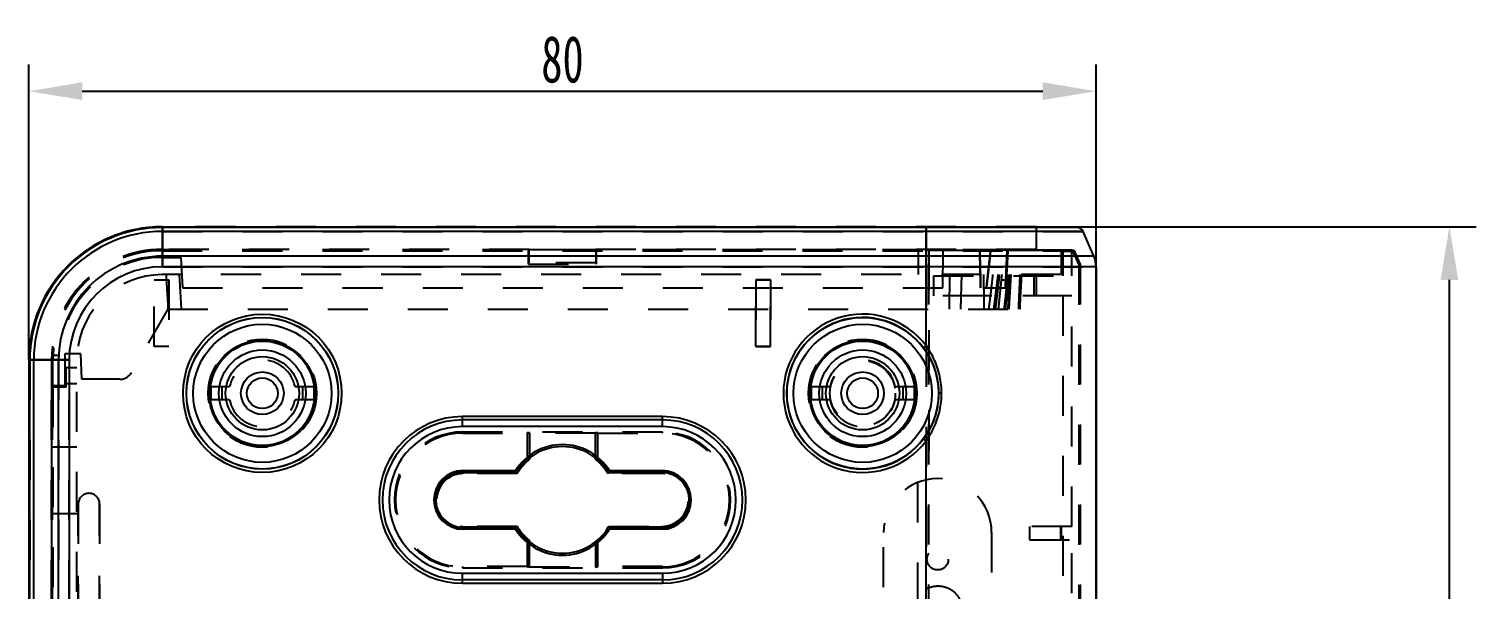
# Model space of a CAD drawing. Header units: millimetres. Extents: x 70 to 542, y 32 to 464.
# Drawn here: x 145.2 to 253.7, y 224.2 to 266.3 of the extents above; entities that cross this region are included whole.
import ezdxf

# ---------------------------------------------------------------- set-up
doc = ezdxf.new("R2010")
doc.units = ezdxf.units.MM
doc.header["$PDSIZE"] = -5
doc.linetypes.add('EB_DASH', pattern=[6, 3, -3])
doc.layers.get('Defpoints').update_dxf_attribs({"linetype": 'CONTINUOUS'})
for name, color, linetype in [('1_DXF_CONTINUOUS_LINE', 7, 'CONTINUOUS'), ('1_DXF_HIDDEN_LINE', 7, 'CONTINUOUS'), ('2_DXF_CONTINUOUS_LINE', 7, 'CONTINUOUS'), ('2_DXF_HIDDEN_LINE', 7, 'CONTINUOUS'), ('3_DXF_HIDDEN_LINE', 7, 'CONTINUOUS'), ('4_DXF_HIDDEN_LINE', 7, 'CONTINUOUS'), ('TOP', 7, 'CONTINUOUS')]:
    doc.layers.add(name, color=color, linetype=linetype)
doc.styles.add('标准', font='', dxfattribs={"width": 0.667})
doc.styles.get('标准').set_extended_font_data('仿宋_GB2312')
doc.dimstyles.new('标准', dxfattribs={"dimtxt": 3.5, "dimasz": 4, "dimexe": 2, "dimexo": 0, "dimtad": 1, "dimdec": 1, "dimdsep": 46, "dimtxsty": '标准', "dimcen": 0, "dimdle": 6, "dimazin": 0, "dimtfac": 1, "dimtdec": 3, "dimtmove": 0, "dimatfit": 3, "dimfxl": 1, "dimtolj": 1, "dimtzin": 0, "dimarcsym": 0})

# ---------------------------------------------------------------- blocks, each defined once
blk = doc.blocks.new('*D14')
at = {"layer": 'Defpoints', "color": 0}
for p in [(225.21, 261.59), (225.21, 248.41), (145.21, 241.43)]:
    blk.add_point(p, dxfattribs=at)
at = {"layer": 'TOP', "color": 0, "lineweight": -2}
for p, q in [((145.21, 241.43), (145.21, 263.59)), ((225.21, 248.41), (225.21, 263.59)), ((149.21, 261.59), (221.21, 261.59))]:
    blk.add_line(p, q, dxfattribs=at)
at = {"layer": 'TOP', "color": 0}
for points in [[(149.21, 262.26), (149.21, 260.93), (145.21, 261.59)], [(221.21, 262.26), (221.21, 260.93), (225.21, 261.59)]]:
    blk.add_solid(points, dxfattribs=at)
at = {"layer": 'TOP', "color": 0, "insert": (185.21, 263.97), "char_height": 3.5, "attachment_point": 5, "style": '标准'}
blk.add_mtext('\\A1;80', dxfattribs=at)
blk = doc.blocks.new('*D15')
at = {"layer": 'Defpoints', "color": 0}
for p in [(187.96, 251.43), (251.69, 251.43), (187.96, 141.43)]:
    blk.add_point(p, dxfattribs=at)
at = {"layer": 'TOP', "color": 0, "lineweight": -2}
for p, q in [((187.96, 251.43), (253.69, 251.43)), ((251.69, 145.43), (251.69, 247.43)), ((187.96, 141.43), (253.69, 141.43))]:
    blk.add_line(p, q, dxfattribs=at)
at = {"layer": 'TOP', "color": 0}
for points in [[(251.03, 247.43), (252.36, 247.43), (251.69, 251.43)], [(251.03, 145.43), (252.36, 145.43), (251.69, 141.43)]]:
    blk.add_solid(points, dxfattribs=at)
at = {"layer": 'TOP', "color": 0, "insert": (249.32, 196.43), "char_height": 3.5, "attachment_point": 5, "rotation": 90, "style": '标准'}
blk.add_mtext('\\A1;110', dxfattribs=at)

msp = doc.modelspace()

# ---------------------------------------------------------------- linework, layer by layer
at = {"layer": '1_DXF_CONTINUOUS_LINE', "color": 7, "linetype": 'Continuous'}
for p, q in [((155.21, 251.43), (155.21, 251.36)), ((155.21, 251.43), (220.71, 251.43)), ((223.79, 251.36), (155.21, 251.36)), ((155.22, 251.06), (155.22, 248.41)), ((224.24, 251.06), (155.22, 251.06)), ((212.46, 251.36), (212.46, 251.43)), ((212.46, 251.06), (212.46, 249.21)), ((223.79, 251.36), (220.71, 251.43)), ((225.05, 249.21), (224.24, 251.06)), ((225.05, 249.21), (155.22, 249.21)), ((225.21, 248.41), (155.22, 248.41)), ((212.46, 242.49), (212.46, 248.41)), ((225.21, 248.41), (225.21, 144.45)), ((212.26, 242.34), (212.46, 242.49)), ((145.21, 241.43), (145.21, 151.43)), ((145.28, 241.43), (145.21, 241.43)), ((145.28, 151.43), (145.28, 241.43)), ((145.58, 151.44), (145.58, 241.43)), ((145.58, 241.43), (148.23, 241.43)), ((147.43, 151.43), (147.43, 241.43)), ((148.23, 241.43), (148.23, 151.43)), ((213.63, 238.93), (213.4, 238.93)), ((177.71, 236.43), (177.71, 237.18)), ((192.71, 237.18), (177.71, 237.18)), ((192.71, 236.93), (177.71, 236.93)), ((192.71, 236.43), (192.71, 237.18)), ((192.71, 236.43), (177.71, 236.43)), ((212.46, 235.37), (212.26, 235.52)), ((212.46, 216.05), (212.46, 235.37)), ((177.76, 233.08), (177.76, 233.13)), ((177.76, 233.13), (181.69, 233.13)), ((181.72, 233.08), (177.76, 233.08)), ((177.76, 232.98), (181.78, 232.98)), ((188.65, 232.98), (192.66, 232.98)), ((192.66, 233.08), (188.71, 233.08)), ((188.73, 233.13), (192.66, 233.13)), ((192.66, 233.13), (192.66, 233.08)), ((181.78, 228.88), (177.76, 228.88)), ((177.76, 228.73), (177.76, 228.78)), ((177.76, 228.78), (181.72, 228.78)), ((181.69, 228.73), (177.76, 228.73)), ((192.66, 228.88), (188.65, 228.88)), ((188.71, 228.78), (192.66, 228.78)), ((192.66, 228.73), (188.73, 228.73)), ((192.66, 228.78), (192.66, 228.73)), ((177.71, 224.68), (177.71, 225.43)), ((177.71, 225.43), (192.71, 225.43)), ((192.71, 224.93), (177.71, 224.93)), ((177.71, 224.68), (192.71, 224.68)), ((192.71, 225.43), (192.71, 224.68))]:
    msp.add_line(p, q, dxfattribs=at)
for centre, radius in [((162.71, 238.93), 5.94), ((162.71, 238.93), 5.69), ((162.71, 238.93), 5.68), ((162.71, 238.93), 5.18), ((207.71, 238.93), 5.68), ((207.71, 238.93), 5.18), ((162.71, 238.93), 4), ((162.71, 238.93), 3.92), ((162.71, 238.93), 3.25), ((207.71, 238.93), 4), ((207.71, 238.93), 3.92), ((207.71, 238.93), 3.25), ((162.71, 238.93), 2.75), ((207.71, 238.93), 2.75), ((162.71, 238.93), 1.6), ((207.71, 238.93), 1.6)]:
    msp.add_circle(centre, radius, dxfattribs=at)
for centre, radius, start, end in [((155.21, 241.43), 10, 90.0011, 179.9989), ((155.21, 241.43), 9.93, 90.0001, 179.9999), ((155.22, 241.43), 9.64, 90.0005, 179.9991), ((223.78, 250.86), 0.5, 23.5404, 88.7297), ((155.22, 241.43), 7.79, 90.0195, 179.98), ((155.22, 241.43), 6.99, 90.0217, 179.9778), ((223.21, 248.41), 2, 0.0047, 23.5438), ((207.71, 238.93), 5.94, 36.8666, 323.1334), ((207.71, 238.93), 5.69, 36.8666, 323.1334), ((177.71, 230.93), 6.25, 90, 270), ((177.71, 230.93), 6, 90, 270), ((192.71, 230.93), 6.25, 270, 90), ((192.71, 230.93), 6, 270, 90), ((177.71, 230.93), 5.5, 90, 270), ((192.71, 230.93), 5.5, 270, 90), ((185.21, 230.93), 4.15, 32.0288, 147.9712), ((185.21, 230.93), 4, 30.8305, 149.1695), ((185.21, 230.93), 4.1, 130.2714, 148.3761), ((185.21, 230.93), 4.1, 31.6239, 49.7286), ((177.76, 230.93), 2.2, 90, 270), ((177.76, 230.93), 2.15, 90, 270), ((177.76, 230.93), 2.05, 90, 270), ((192.66, 230.93), 2.2, 270, 90), ((192.66, 230.93), 2.15, 270, 90), ((192.66, 230.93), 2.05, 270, 90), ((185.21, 230.93), 4.15, 212.0288, 327.9712), ((185.21, 230.93), 4.1, 211.6239, 229.7286), ((185.21, 230.93), 4, 210.8305, 329.1695), ((185.21, 230.93), 4.1, 310.2714, 328.3761)]:
    msp.add_arc(centre, radius, start, end, dxfattribs=at)
for points, knots in [([(155.22, 251.06), (155.22, 251.11), (155.22, 251.2), (155.21, 251.3), (155.22, 251.35), (155.21, 251.36)], [0, 0, 0, 0, 0.155678, 0.2606809, 0.3002325, 0.3002325, 0.3002325, 0.3002325]), ([(212.46, 251.36), (212.46, 251.35), (212.47, 251.3), (212.46, 251.2), (212.46, 251.11), (212.46, 251.06)], [0, 0, 0, 0, 0.039733, 0.144832, 0.3002025, 0.3002025, 0.3002025, 0.3002025]), ([(212.46, 249.21), (212.46, 249.13), (212.46, 248.95), (212.46, 248.69), (212.46, 248.51), (212.46, 248.41)], [0, 0, 0, 0, 0.2578383, 0.525777, 0.7987688, 0.7987688, 0.7987688, 0.7987688]), ([(212.26, 242.34), (212.4, 242.17), (212.72, 241.68), (213.12, 240.81), (213.36, 239.84), (213.4, 239.2), (213.4, 238.93)], [0, 0, 0, 0, 0.667743, 1.755254, 2.837822, 3.656206, 3.656206, 3.656206, 3.656206]), ([(213.63, 238.93), (213.63, 239.35), (213.54, 240.2), (213.14, 241.42), (212.71, 242.15), (212.46, 242.49)], [0, 0, 0, 0, 1.268264, 2.5433, 3.804848, 3.804848, 3.804848, 3.804848]), ([(145.28, 241.43), (145.3, 241.43), (145.35, 241.43), (145.44, 241.43), (145.53, 241.43), (145.58, 241.43)], [0, 0, 0, 0, 0.0397453, 0.1449023, 0.3002306, 0.3002306, 0.3002306, 0.3002306]), ([(213.4, 238.93), (213.4, 238.69), (213.36, 238.07), (213.14, 237.1), (212.74, 236.21), (212.4, 235.7), (212.26, 235.52)], [0, 0, 0, 0, 0.738453, 1.847748, 2.962331, 3.656095, 3.656095, 3.656095, 3.656095]), ([(212.46, 235.37), (212.71, 235.71), (213.14, 236.45), (213.54, 237.66), (213.63, 238.51), (213.63, 238.93)], [0, 0, 0, 0, 1.262071, 2.537093, 3.804848, 3.804848, 3.804848, 3.804848]), ([(182.56, 234.06), (182.58, 234.05), (182.6, 234.04), (182.63, 234.03), (182.65, 234.02), (182.66, 234.01)], [0, 0, 0, 0, 0.0366719, 0.0733029, 0.1098936, 0.1098936, 0.1098936, 0.1098936]), ([(187.86, 234.06), (187.85, 234.05), (187.83, 234.04), (187.8, 234.03), (187.78, 234.02), (187.76, 234.01)], [0, 0, 0, 0, 0.0366438, 0.0732748, 0.1098936, 0.1098936, 0.1098936, 0.1098936]), ([(181.69, 233.13), (181.7, 233.13), (181.7, 233.12), (181.71, 233.1), (181.72, 233.09), (181.72, 233.08)], [0, 0, 0, 0, 0.02000033, 0.03999061, 0.05997094, 0.05997094, 0.05997094, 0.05997094]), ([(188.71, 233.08), (188.71, 233.09), (188.71, 233.1), (188.72, 233.12), (188.73, 233.13), (188.73, 233.13)], [0, 0, 0, 0, 0.01998033, 0.03997061, 0.05997094, 0.05997094, 0.05997094, 0.05997094]), ([(181.72, 228.78), (181.72, 228.78), (181.71, 228.76), (181.7, 228.75), (181.7, 228.74), (181.69, 228.73)], [0, 0, 0, 0, 0.01998033, 0.03997061, 0.05997094, 0.05997094, 0.05997094, 0.05997094]), ([(182.56, 227.8), (182.58, 227.81), (182.6, 227.82), (182.63, 227.83), (182.65, 227.84), (182.66, 227.85)], [0, 0, 0, 0, 0.0366438, 0.0732748, 0.1098936, 0.1098936, 0.1098936, 0.1098936]), ([(187.86, 227.8), (187.85, 227.81), (187.83, 227.82), (187.8, 227.83), (187.78, 227.84), (187.76, 227.85)], [0, 0, 0, 0, 0.0366719, 0.0733029, 0.1098936, 0.1098936, 0.1098936, 0.1098936]), ([(188.73, 228.73), (188.73, 228.74), (188.72, 228.75), (188.71, 228.76), (188.71, 228.78), (188.71, 228.78)], [0, 0, 0, 0, 0.02000033, 0.03999061, 0.05997094, 0.05997094, 0.05997094, 0.05997094])]:
    msp.add_open_spline(points, degree=3, knots=knots, dxfattribs=at)
at = {"layer": '1_DXF_HIDDEN_LINE', "color": 8, "linetype": 'EB_DASH'}
for p, q in [((212.46, 251.06), (212.46, 251.36)), ((220.71, 251.43), (220.71, 249.73)), ((182.71, 249.73), (155.21, 249.73)), ((155.21, 249.67), (212.46, 249.67)), ((182.71, 248.73), (182.71, 249.73)), ((182.71, 249.71), (187.71, 249.71)), ((187.71, 249.73), (187.71, 248.73)), ((220.71, 249.73), (187.71, 249.73)), ((212.66, 197.59), (212.66, 249.67)), ((220.71, 249.73), (222.71, 249.69)), ((222.71, 249.69), (222.71, 247.73)), ((222.71, 249.59), (223.47, 249.57)), ((223.47, 249.57), (223.91, 248.56)), ((187.71, 248.73), (182.71, 248.73)), ((223.91, 248.56), (223.91, 144.3)), ((154.61, 242.43), (154.61, 247.43)), ((154.61, 247.43), (155.71, 247.43)), ((155.71, 247.43), (155.71, 242.43)), ((199.71, 242.43), (199.71, 247.43)), ((199.71, 247.43), (200.81, 247.43)), ((200.81, 247.43), (200.81, 242.43)), ((213.01, 247.73), (213.01, 246.23)), ((213.01, 247.73), (222.71, 247.73)), ((220.71, 247.73), (220.71, 246.23)), ((222.71, 246.23), (213.01, 246.23)), ((222.71, 246.23), (222.71, 146.63)), ((155.71, 242.43), (154.61, 242.43)), ((200.81, 242.43), (199.71, 242.43)), ((146.91, 151.43), (146.91, 241.43)), ((146.97, 151.43), (146.97, 241.43)), ((177.71, 236.03), (177.71, 235.94)), ((177.71, 236.03), (192.71, 236.03)), ((177.71, 235.94), (182.56, 235.94)), ((182.56, 235.94), (182.66, 236.03)), ((182.56, 235.94), (182.56, 234.06)), ((182.66, 236.03), (182.74, 235.95)), ((182.74, 235.95), (182.74, 233.98)), ((187.69, 235.95), (182.74, 235.95)), ((187.69, 235.95), (187.77, 236.03)), ((187.69, 233.98), (187.69, 235.95)), ((187.77, 236.03), (187.86, 235.94)), ((187.86, 234.06), (187.86, 235.94)), ((187.86, 235.94), (192.71, 235.94)), ((192.71, 235.94), (192.71, 236.03)), ((177.76, 232.91), (177.76, 232.98)), ((181.82, 232.91), (177.76, 232.91)), ((192.66, 232.91), (188.61, 232.91)), ((192.66, 232.98), (192.66, 232.91)), ((148.91, 162.23), (148.91, 230.63)), ((150.51, 230.63), (150.51, 162.23)), ((177.76, 228.88), (177.76, 228.95)), ((181.82, 228.95), (177.76, 228.95)), ((188.69, 228.95), (192.66, 228.95)), ((192.66, 228.95), (192.66, 228.88)), ((182.56, 227.8), (182.56, 225.93)), ((182.74, 225.91), (182.74, 227.88)), ((187.86, 225.93), (187.86, 227.8)), ((187.69, 227.79), (187.69, 225.91)), ((177.71, 225.93), (177.71, 225.83)), ((182.56, 225.93), (177.71, 225.93)), ((177.71, 225.83), (192.71, 225.83)), ((182.66, 225.83), (182.56, 225.93)), ((182.74, 225.91), (182.66, 225.83)), ((182.74, 225.91), (187.69, 225.91)), ((187.77, 225.83), (187.69, 225.91)), ((187.86, 225.93), (187.77, 225.83)), ((192.71, 225.93), (187.86, 225.93)), ((192.71, 225.83), (192.71, 225.93))]:
    msp.add_line(p, q, dxfattribs=at)
for centre, radius in [((162.71, 238.93), 4.06), ((207.71, 238.93), 4.06), ((207.71, 238.93), 2.45)]:
    msp.add_circle(centre, radius, dxfattribs=at)
for centre, radius, start, end in [((155.21, 241.43), 8.3, 90.0001, 179.9999), ((155.21, 241.43), 8.24, 90.0001, 179.9999), ((177.71, 230.93), 5.1, 90, 270), ((177.71, 230.93), 5.01, 90, 270), ((192.71, 230.93), 5.1, 270, 90), ((192.71, 230.93), 5.01, 270, 90), ((185.21, 230.93), 3.93, 129.1117, 149.7754), ((185.21, 230.93), 3.93, 30.2246, 50.8883), ((177.76, 230.93), 1.98, 90, 270), ((192.66, 230.93), 1.98, 270, 90), ((149.71, 230.63), 0.8, 0, 180), ((185.21, 230.93), 3.93, 210.2246, 230.8883), ((185.21, 230.93), 4, 329.1695, 330.3858)]:
    msp.add_arc(centre, radius, start, end, dxfattribs=at)
for points, knots in [([(212.66, 249.67), (212.64, 249.67), (212.6, 249.67), (212.53, 249.67), (212.49, 249.67), (212.46, 249.67)], [0, 0, 0, 0, 0.0666831, 0.1333515, 0.2, 0.2, 0.2, 0.2]), ([(212.66, 249.67), (213.37, 249.67), (214.77, 249.67), (216.78, 249.67), (218.64, 249.67), (220.27, 249.67), (221.6, 249.67), (222.38, 249.67), (222.71, 249.67)], [0, 0, 0, 0, 2.128466, 4.173761, 6.056779, 7.704589, 9.053144, 10.050001, 10.050001, 10.050001, 10.050001]), ([(182.74, 233.98), (182.73, 233.98), (182.71, 233.99), (182.69, 234), (182.67, 234.01), (182.66, 234.01)], [0, 0, 0, 0, 0.02704938, 0.05410507, 0.08116726, 0.08116726, 0.08116726, 0.08116726]), ([(187.76, 234.01), (187.76, 234.01), (187.74, 234), (187.72, 233.99), (187.7, 233.98), (187.69, 233.98)], [0, 0, 0, 0, 0.02707774, 0.05413343, 0.08116726, 0.08116726, 0.08116726, 0.08116726]), ([(181.78, 232.98), (181.78, 232.97), (181.79, 232.96), (181.81, 232.93), (181.82, 232.92), (181.82, 232.91)], [0, 0, 0, 0, 0.02818468, 0.05635031, 0.08449721, 0.08449721, 0.08449721, 0.08449721]), ([(188.61, 232.91), (188.61, 232.92), (188.62, 232.93), (188.64, 232.96), (188.64, 232.97), (188.65, 232.98)], [0, 0, 0, 0, 0.02816424, 0.05632988, 0.08449721, 0.08449721, 0.08449721, 0.08449721]), ([(181.82, 228.95), (181.82, 228.95), (181.81, 228.93), (181.79, 228.91), (181.78, 228.89), (181.78, 228.88)], [0, 0, 0, 0, 0.02816424, 0.05632988, 0.08449721, 0.08449721, 0.08449721, 0.08449721]), ([(182.66, 227.85), (182.67, 227.85), (182.69, 227.86), (182.71, 227.87), (182.73, 227.88), (182.74, 227.88)], [0, 0, 0, 0, 0.02706219, 0.05411787, 0.08116726, 0.08116726, 0.08116726, 0.08116726])]:
    msp.add_open_spline(points, degree=3, knots=knots, dxfattribs=at)
at = {"layer": '2_DXF_CONTINUOUS_LINE', "color": 7, "linetype": 'Continuous'}
for p, q in [((225.05, 249.21), (224.24, 251.06)), ((225.21, 144.45), (225.21, 248.41))]:
    msp.add_line(p, q, dxfattribs=at)
for centre in [(162.71, 238.93), (207.71, 238.93)]:
    msp.add_circle(centre, 1.15, dxfattribs=at)
for centre, radius, start, end in [((223.78, 250.86), 0.5, 23.5404, 88.7297), ((223.21, 248.41), 2, 0.0047, 23.5438)]:
    msp.add_arc(centre, radius, start, end, dxfattribs=at)
at = {"layer": '2_DXF_HIDDEN_LINE', "color": 8, "linetype": 'EB_DASH'}
for p, q in [((155.21, 251.43), (155.21, 251.36)), ((220.71, 251.43), (155.21, 251.43)), ((223.79, 251.36), (155.21, 251.36)), ((155.22, 248.41), (155.22, 251.06)), ((155.22, 251.06), (224.24, 251.06)), ((212.46, 249.21), (212.46, 251.43)), ((220.71, 251.43), (220.71, 249.73)), ((223.79, 251.36), (220.71, 251.43)), ((155.21, 249.73), (220.71, 249.73)), ((155.21, 249.67), (212.46, 249.67)), ((212.66, 249.67), (212.66, 232.48)), ((220.71, 249.73), (223.54, 249.67)), ((223.4, 247.73), (223.4, 249.67)), ((223.54, 249.67), (224.01, 248.58)), ((225.05, 249.21), (155.22, 249.21)), ((155.22, 248.41), (225.21, 248.41)), ((212.46, 248.41), (212.46, 224.24)), ((224.01, 248.58), (224.01, 144.28)), ((154.61, 242.43), (154.61, 247.43)), ((154.61, 247.43), (155.71, 247.43)), ((155.71, 247.43), (155.71, 242.43)), ((199.71, 247.43), (199.71, 242.43)), ((200.81, 247.43), (199.71, 247.43)), ((200.81, 242.43), (200.81, 247.43)), ((213.01, 247.73), (213.01, 246.23)), ((213.01, 247.73), (223.4, 247.73)), ((220.56, 246.23), (220.56, 247.73)), ((223.4, 246.23), (213.01, 246.23)), ((223.4, 228.93), (223.4, 246.23)), ((155.71, 242.43), (154.61, 242.43)), ((199.71, 242.43), (200.81, 242.43)), ((145.21, 241.43), (145.21, 151.43)), ((145.28, 241.43), (145.21, 241.43)), ((145.28, 241.43), (145.28, 151.43)), ((145.58, 151.44), (145.58, 241.43)), ((148.23, 241.43), (145.58, 241.43)), ((146.91, 241.43), (146.91, 151.43)), ((146.97, 241.43), (146.91, 241.43)), ((146.97, 151.43), (146.97, 241.43)), ((147.43, 241.43), (147.43, 151.43)), ((148.23, 151.43), (148.23, 241.43)), ((158.84, 239.43), (158.84, 238.43)), ((158.84, 239.43), (160.26, 239.43)), ((159.71, 238.43), (159.71, 239.43)), ((165.16, 239.43), (166.59, 239.43)), ((165.71, 239.43), (165.71, 238.43)), ((166.59, 238.43), (166.59, 239.43)), ((203.84, 239.43), (203.84, 238.43)), ((203.84, 239.43), (205.26, 239.43)), ((204.71, 238.43), (204.71, 239.43)), ((210.16, 239.43), (211.59, 239.43)), ((210.71, 239.43), (210.71, 238.43)), ((211.59, 238.43), (211.59, 239.43)), ((160.26, 238.43), (158.84, 238.43)), ((166.59, 238.43), (165.16, 238.43)), ((205.26, 238.43), (203.84, 238.43)), ((211.59, 238.43), (210.16, 238.43)), ((211.81, 232.23), (211.81, 160.63)), ((148.91, 230.63), (148.91, 162.23)), ((150.51, 162.23), (150.51, 230.63)), ((220.21, 228.93), (220.21, 227.93)), ((223.4, 228.93), (220.21, 228.93)), ((222.56, 227.93), (222.56, 228.93)), ((222.61, 227.93), (222.61, 228.93)), ((209.28, 164.38), (209.28, 228.48)), ((217.38, 228.48), (217.38, 164.38)), ((220.21, 227.93), (223.4, 227.93)), ((223.4, 193.93), (223.4, 227.93))]:
    msp.add_line(p, q, dxfattribs=at)
msp.add_circle((213.33, 226.48), 0.8, dxfattribs=at)
for centre, radius, start, end in [((155.21, 241.43), 10, 90.0011, 179.9989), ((155.22, 241.43), 9.94, 90.0272, 179.9727), ((155.22, 241.43), 9.64, 90.0005, 179.9991), ((155.21, 241.43), 8.3, 90.0001, 179.9999), ((155.21, 241.43), 8.24, 90.0001, 179.9999), ((155.22, 241.43), 7.79, 90.0195, 179.98), ((155.22, 241.43), 6.99, 90.0217, 179.9778), ((162.71, 238.93), 2.5, 11.537, 168.463), ((207.71, 238.93), 2.5, 11.537, 168.463), ((162.71, 238.93), 2.5, 191.537, 348.463), ((207.71, 238.93), 2.5, 191.537, 348.463), ((213.33, 228.48), 4.05, 0, 180), ((149.71, 230.63), 0.8, 0, 180)]:
    msp.add_arc(centre, radius, start, end, dxfattribs=at)
for points, knots in [([(155.21, 251.36), (155.22, 251.35), (155.21, 251.3), (155.22, 251.2), (155.22, 251.11), (155.22, 251.06)], [0, 0, 0, 0, 0.0397513, 0.1448591, 0.3002325, 0.3002325, 0.3002325, 0.3002325]), ([(212.46, 251.06), (212.46, 251.11), (212.46, 251.2), (212.47, 251.3), (212.46, 251.35), (212.46, 251.36)], [0, 0, 0, 0, 0.1556745, 0.260669, 0.3002025, 0.3002025, 0.3002025, 0.3002025]), ([(212.66, 249.67), (212.64, 249.67), (212.6, 249.67), (212.53, 249.67), (212.49, 249.67), (212.46, 249.67)], [0, 0, 0, 0, 0.0666832, 0.1333515, 0.2, 0.2, 0.2, 0.2]), ([(220.71, 249.67), (220.66, 249.67), (220.05, 249.67), (218.79, 249.67), (216.89, 249.67), (214.82, 249.67), (213.39, 249.67), (212.66, 249.67)], [0, 0, 0, 0, 0.169616, 1.837261, 3.760648, 5.86048, 8.049973, 8.049973, 8.049973, 8.049973]), ([(223.4, 249.67), (223.21, 249.67), (222.71, 249.67), (221.82, 249.67), (221.11, 249.67), (220.71, 249.67)], [0, 0, 0, 0, 0.544172, 1.507884, 2.681407, 2.681407, 2.681407, 2.681407]), ([(212.46, 248.41), (212.46, 248.51), (212.46, 248.69), (212.46, 248.95), (212.46, 249.13), (212.46, 249.21)], [0, 0, 0, 0, 0.2730825, 0.5410202, 0.7987688, 0.7987688, 0.7987688, 0.7987688]), ([(145.58, 241.43), (145.53, 241.43), (145.44, 241.43), (145.35, 241.43), (145.3, 241.43), (145.28, 241.43)], [0, 0, 0, 0, 0.1556789, 0.2606799, 0.3002307, 0.3002307, 0.3002307, 0.3002307]), ([(212.46, 224.24), (212.62, 224.33), (212.96, 224.46), (213.5, 224.5), (214.03, 224.38), (214.5, 224.12), (214.86, 223.73), (215.09, 223.27), (215.14, 222.94), (215.14, 222.78)], [0, 0, 0, 0, 0.529635, 1.071151, 1.611983, 2.145884, 2.665838, 3.170803, 3.654575, 3.654575, 3.654575, 3.654575])]:
    msp.add_open_spline(points, degree=3, knots=knots, dxfattribs=at)
at = {"layer": '3_DXF_HIDDEN_LINE', "color": 8, "linetype": 'EB_DASH'}
for p, q in [((155.21, 249.63), (155.21, 249.13)), ((155.21, 249.63), (222.61, 249.63)), ((182.66, 248.63), (182.66, 249.63)), ((187.76, 248.63), (187.76, 249.63)), ((211.86, 249.63), (211.86, 247.83)), ((213.72, 246.83), (213.75, 249.63)), ((218.47, 246.83), (218.61, 249.63)), ((222.61, 247.83), (222.61, 249.63)), ((155.21, 249.13), (156.61, 249.13)), ((156.61, 249.13), (156.73, 246.83)), ((182.66, 248.63), (187.76, 248.63)), ((222.61, 247.83), (155.21, 247.83)), ((156.48, 247.83), (156.62, 245.23)), ((213.72, 246.83), (213.73, 247.83)), ((214.23, 245.23), (214.25, 247.83)), ((215.11, 247.83), (215.04, 245.23)), ((218.12, 247.45), (218.16, 247.83)), ((218.61, 245.23), (218.73, 247.83)), ((218.62, 247.43), (218.65, 247.83)), ((218.82, 247.83), (218.68, 245.23)), ((219.61, 247.83), (219.53, 246.28)), ((156.73, 246.83), (218.47, 246.83)), ((155.65, 245.29), (152.9, 240.48)), ((155.62, 245.75), (155.62, 245.23)), ((155.62, 245.23), (219.48, 245.23)), ((147.01, 239.48), (147.01, 241.43)), ((147.02, 241.78), (147.52, 241.78)), ((147.91, 241.88), (147.91, 239.48)), ((149.11, 241.88), (147.91, 241.88)), ((149.18, 239.98), (149.11, 241.88)), ((152.03, 239.98), (149.18, 239.98)), ((147.91, 239.48), (147.01, 239.48))]:
    msp.add_line(p, q, dxfattribs=at)
for centre, radius, start, end in [((155.21, 241.43), 8.2, 90, 180), ((155.21, 241.43), 7.7, 90, 177.3947), ((155.21, 241.43), 6.4, 90, 175.9681), ((152.03, 240.98), 1, 270, 330.2326)]:
    msp.add_arc(centre, radius, start, end, dxfattribs=at)
for points, knots in [([(216.55, 246.83), (216.55, 247.14), (216.53, 247.76), (216.51, 248.69), (216.5, 249.32), (216.49, 249.63)], [0, 0, 0, 0, 0.927636, 1.861178, 2.800609, 2.800609, 2.800609, 2.800609]), ([(216.49, 249.63), (216.5, 249.32), (216.51, 248.69), (216.53, 247.76), (216.55, 247.14), (216.55, 246.83)], [0, 0, 0, 0, 0.939419, 1.872956, 2.800609, 2.800609, 2.800609, 2.800609]), ([(216.99, 246.83), (217.02, 247.14), (217.09, 247.76), (217.2, 248.69), (217.27, 249.32), (217.3, 249.63)], [0, 0, 0, 0, 0.93191, 1.87115, 2.817729, 2.817729, 2.817729, 2.817729]), ([(217.3, 249.63), (217.28, 249.43), (217.24, 249.03), (217.17, 248.43), (217.12, 248.03), (217.1, 247.83)], [0, 0, 0, 0, 0.606696, 1.210407, 1.811136, 1.811136, 1.811136, 1.811136]), ([(218.41, 246.83), (218.43, 247.14), (218.46, 247.76), (218.5, 248.7), (218.53, 249.32), (218.54, 249.63)], [0, 0, 0, 0, 0.930776, 1.865035, 2.802784, 2.802784, 2.802784, 2.802784]), ([(218.54, 249.63), (218.53, 249.43), (218.51, 249.03), (218.49, 248.43), (218.47, 248.03), (218.46, 247.83)], [0, 0, 0, 0, 0.602025, 1.202615, 1.801772, 1.801772, 1.801772, 1.801772]), ([(155.49, 247.83), (155.5, 247.55), (155.54, 246.98), (155.59, 246.13), (155.63, 245.57), (155.65, 245.29)], [0, 0, 0, 0, 0.856506, 1.706632, 2.550416, 2.550416, 2.550416, 2.550416]), ([(155.49, 247.83), (155.5, 247.55), (155.54, 246.98), (155.59, 246.13), (155.63, 245.57), (155.65, 245.29)], [0, 0, 0, 0, 0.856751, 1.707122, 2.55115, 2.55115, 2.55115, 2.55115]), ([(216.83, 245.23), (216.83, 245.52), (216.82, 246.1), (216.8, 246.96), (216.8, 247.54), (216.79, 247.83)], [0, 0, 0, 0, 0.863945, 1.730721, 2.600314, 2.600314, 2.600314, 2.600314]), ([(217.1, 247.83), (217.09, 247.72), (217.06, 247.5), (217.02, 247.16), (217, 246.94), (216.99, 246.83)], [0, 0, 0, 0, 0.336488, 0.672019, 1.006594, 1.006594, 1.006594, 1.006594]), ([(217.46, 247.83), (217.43, 247.54), (217.36, 246.96), (217.26, 246.09), (217.18, 245.52), (217.15, 245.23)], [0, 0, 0, 0, 0.878791, 1.751774, 2.618919, 2.618919, 2.618919, 2.618919]), ([(217.85, 247.83), (217.81, 247.54), (217.74, 246.96), (217.63, 246.09), (217.56, 245.52), (217.52, 245.23)], [0, 0, 0, 0, 0.8804, 1.753979, 2.620723, 2.620723, 2.620723, 2.620723]), ([(217.96, 247.83), (217.93, 247.54), (217.86, 246.95), (217.76, 246.09), (217.68, 245.51), (217.65, 245.23)], [0, 0, 0, 0, 0.880189, 1.767505, 2.61889, 2.61889, 2.61889, 2.61889]), ([(217.89, 245.23), (217.92, 245.48), (217.97, 245.96), (218.05, 246.7), (218.1, 247.2), (218.12, 247.45)], [0, 0, 0, 0, 0.735499, 1.47777, 2.226824, 2.226824, 2.226824, 2.226824]), ([(218.12, 247.45), (218.18, 247.44), (218.3, 247.43), (218.46, 247.42), (218.56, 247.42), (218.61, 247.42), (218.61, 247.43)], [0, 0, 0, 0, 0.197845, 0.3585991, 0.4670286, 0.4981406, 0.4981406, 0.4981406, 0.4981406]), ([(218.55, 247.45), (218.52, 247.2), (218.47, 246.71), (218.39, 245.97), (218.33, 245.48), (218.3, 245.23)], [0, 0, 0, 0, 0.75166, 1.496066, 2.233242, 2.233242, 2.233242, 2.233242]), ([(218.62, 247.43), (218.59, 247.18), (218.54, 246.69), (218.47, 245.95), (218.42, 245.47), (218.39, 245.23)], [0, 0, 0, 0, 0.745524, 1.491072, 2.209173, 2.209173, 2.209173, 2.209173]), ([(218.46, 247.83), (218.45, 247.72), (218.44, 247.5), (218.43, 247.16), (218.42, 246.94), (218.41, 246.83)], [0, 0, 0, 0, 0.334119, 0.667789, 1.001011, 1.001011, 1.001011, 1.001011]), ([(218.55, 247.83), (218.55, 247.79), (218.55, 247.7), (218.55, 247.58), (218.55, 247.49), (218.55, 247.45)], [0, 0, 0, 0, 0.1269171, 0.2542361, 0.3812607, 0.3812607, 0.3812607, 0.3812607]), ([(218.55, 247.45), (218.55, 247.49), (218.56, 247.58), (218.58, 247.7), (218.58, 247.79), (218.59, 247.83)], [0, 0, 0, 0, 0.127722, 0.2554553, 0.3830688, 0.3830688, 0.3830688, 0.3830688]), ([(218.61, 247.43), (218.61, 247.43), (218.63, 247.45), (218.57, 247.45), (218.55, 247.45)], [0, 0, 0, 0, 0.00075516, 0.0679119, 0.0679119, 0.0679119, 0.0679119]), ([(219.41, 245.23), (219.42, 245.52), (219.44, 246.1), (219.48, 246.96), (219.51, 247.54), (219.52, 247.83)], [0, 0, 0, 0, 0.864205, 1.73199, 2.602417, 2.602417, 2.602417, 2.602417]), ([(219.61, 247.83), (219.6, 247.54), (219.57, 247.02), (219.54, 246.51), (219.53, 246.28)], [0, 0, 0, 0, 0.871117, 1.552773, 1.552773, 1.552773, 1.552773]), ([(219.53, 246.28), (219.53, 246.22), (219.51, 245.87), (219.49, 245.52), (219.48, 245.23)], [0, 0, 0, 0, 0.186552, 1.050776, 1.050776, 1.050776, 1.050776])]:
    msp.add_open_spline(points, degree=3, knots=knots, dxfattribs=at)
at = {"layer": '4_DXF_HIDDEN_LINE', "color": 8, "linetype": 'EB_DASH'}
for p, q in [((148.01, 239.38), (148.01, 240.83)), ((148.81, 240.83), (148.01, 240.83)), ((148.81, 152.03), (148.81, 240.83)), ((147.01, 239.38), (147.01, 153.48)), ((148.01, 239.38), (147.01, 239.38)), ((148.81, 239.63), (148.01, 239.63)), ((148.81, 234.88), (147.01, 234.88)), ((148.81, 229.88), (147.01, 229.88))]:
    msp.add_line(p, q, dxfattribs=at)

# ---------------------------------------------------------------- dimensions: what is measured, and where the dimension line sits
at = {"layer": 'TOP'}
dim = msp.add_linear_dim(base=(225.21, 261.59), p1=(145.21, 241.43), p2=(225.21, 248.41), dimstyle='标准', override={"dimazin": 2}, dxfattribs=at)
dim.commit()
dim.dimension.update_dxf_attribs({"geometry": '*D14', "text_midpoint": (185.21, 263.97)})
dim = msp.add_linear_dim(base=(251.69, 251.43), p1=(187.96, 141.43), p2=(187.96, 251.43), angle=90, dimstyle='标准', override={"dimazin": 2}, dxfattribs=at)
dim.commit()
dim.dimension.update_dxf_attribs({"geometry": '*D15', "text_midpoint": (249.32, 196.43)})

doc.saveas('drawing.dxf')
